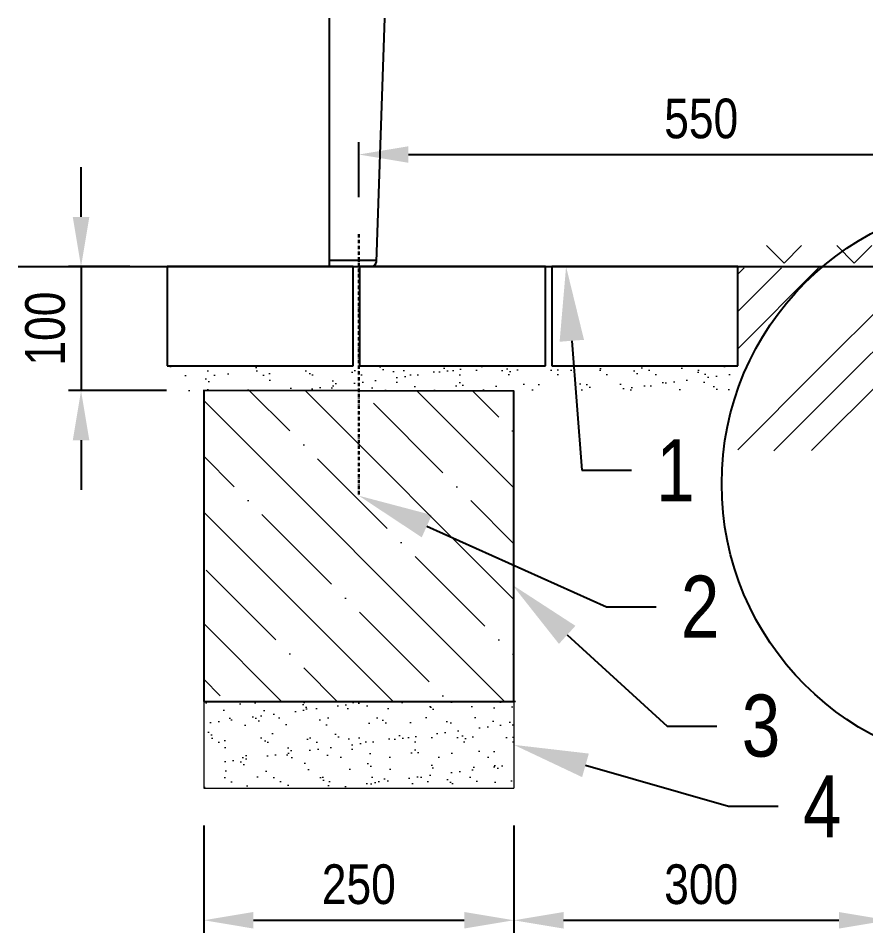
# Model space of a CAD drawing. Header units: millimetres. Extents: x 22162 to 28102, y 3160 to 7360.
# Drawn here: x 23892 to 24575, y 5051 to 5788 of the extents above; entities that cross this region are included whole.
import ezdxf
from ezdxf import colors
from ezdxf.entities.mleader import LeaderData, LeaderLine
from ezdxf.lldxf.tags import DXFTag
from ezdxf.math import Vec2, Vec3

# ---------------------------------------------------------------- set-up
doc = ezdxf.new("R2010")
doc.units = ezdxf.units.MM
doc.header["$LTSCALE"] = 0.3
doc.linetypes.add('DashDot', pattern=[15, 9, -3, 0, -3])
doc.layers.add('SRAFY', color=251, linetype='Continuous', lineweight=13)
doc.styles.add('SEACAD_Arial', font='arial.ttf', dxfattribs={"width": 0.8})
tags = doc.linetypes.add('HIDDEN2', pattern=[4.7625, 3.175, -1.5875]).pattern_tags.tags
tags[6:7] = [DXFTag(74, 4), DXFTag(75, 0), DXFTag(340, '0'), DXFTag(46, 0.0), DXFTag(50, 0.0), DXFTag(44, 0.0), DXFTag(45, 0.0)]
tags[4:5] = [DXFTag(74, 4), DXFTag(75, 0), DXFTag(340, '0'), DXFTag(46, 0.0), DXFTag(50, 0.0), DXFTag(44, 0.0), DXFTag(45, 0.0)]
doc.dimstyles.new('ISO-25', dxfattribs={"dimtxt": 1.6, "dimasz": 2, "dimexe": 0.5, "dimexo": 1.5, "dimtad": 1, "dimdec": 0, "dimtxsty": 'SEACAD_Arial', "dimcen": 2, "dimadec": 0, "dimazin": 0, "dimtfac": 1, "dimtdec": 0, "dimtmove": 0, "dimatfit": 3, "dimfxl": 1, "dimarcsym": 0})

# ---------------------------------------------------------------- blocks, each defined once
blk = doc.blocks.new('*D141')
at = {"color": 0, "lineweight": -2, "transparency": 16777216}
for p, q in [((24166.72, 5643.97), (24166.72, 5688.21)), ((24718.72, 5643.97), (24718.72, 5688.21)), ((24206.72, 5678.21), (24678.72, 5678.21))]:
    blk.add_line(p, q, dxfattribs=at)
at = {"color": 0, "transparency": 16777216}
for points in [[(24206.72, 5684.88), (24206.72, 5671.54), (24166.72, 5678.21)], [(24678.72, 5684.88), (24678.72, 5671.54), (24718.72, 5678.21)]]:
    blk.add_solid(points, dxfattribs=at)
at = {"layer": 'Defpoints', "color": 0, "transparency": 16777216}
for p in [(24718.72, 5678.21), (24166.72, 5613.97), (24718.72, 5613.97)]:
    blk.add_point(p, dxfattribs=at)
at = {"color": 0, "transparency": 16777216, "insert": (24442.72, 5707.05), "char_height": 32, "attachment_point": 5, "style": 'SEACAD_Arial'}
blk.add_mtext('550', dxfattribs=at)
blk = doc.blocks.new('*D144')
at = {"color": 0, "lineweight": -2, "transparency": 16777216}
for p, q in [((24041.73, 5137.65), (24041.73, 5051.35)), ((24291.72, 5137.64), (24291.72, 5051.35)), ((24081.73, 5061.35), (24251.72, 5061.35))]:
    blk.add_line(p, q, dxfattribs=at)
at = {"color": 0, "transparency": 16777216}
for points in [[(24081.73, 5068.01), (24081.73, 5054.68), (24041.73, 5061.35)], [(24251.72, 5068.01), (24251.72, 5054.68), (24291.72, 5061.35)]]:
    blk.add_solid(points, dxfattribs=at)
at = {"layer": 'Defpoints', "color": 0, "transparency": 16777216}
for p in [(24041.73, 5167.65), (24291.72, 5167.64), (24291.72, 5061.35)]:
    blk.add_point(p, dxfattribs=at)
at = {"color": 0, "transparency": 16777216, "insert": (24166.72, 5090.18), "char_height": 32, "attachment_point": 5, "style": 'SEACAD_Arial'}
blk.add_mtext('250', dxfattribs=at)
blk = doc.blocks.new('*D139')
at = {"color": 0, "lineweight": -2, "transparency": 16777216}
for p, q in [((24291.72, 5137.64), (24291.72, 5051.32)), ((24593.72, 5137.6), (24593.72, 5051.32)), ((24331.72, 5061.32), (24553.72, 5061.32))]:
    blk.add_line(p, q, dxfattribs=at)
at = {"color": 0, "transparency": 16777216}
for points in [[(24331.72, 5067.98), (24331.72, 5054.65), (24291.72, 5061.32)], [(24553.72, 5067.98), (24553.72, 5054.65), (24593.72, 5061.32)]]:
    blk.add_solid(points, dxfattribs=at)
at = {"layer": 'Defpoints', "color": 0, "transparency": 16777216}
for p in [(24291.72, 5167.64), (24593.72, 5167.6), (24593.72, 5061.32)]:
    blk.add_point(p, dxfattribs=at)
at = {"color": 0, "transparency": 16777216, "insert": (24442.72, 5090.17), "char_height": 32, "attachment_point": 5, "style": 'SEACAD_Arial'}
blk.add_mtext('300', dxfattribs=at)
blk = doc.blocks.new('*D146')
at = {"color": 0, "lineweight": -2, "transparency": 16777216}
for p, q in [((23942.82, 5627.95), (23942.82, 5667.95)), ((23982.22, 5587.95), (23932.82, 5587.95)), ((23942.82, 5587.95), (23942.82, 5487.98)), ((24011.73, 5487.98), (23932.82, 5487.98)), ((23942.82, 5447.98), (23942.82, 5407.98))]:
    blk.add_line(p, q, dxfattribs=at)
at = {"color": 0, "transparency": 16777216}
for points in [[(23936.16, 5627.95), (23949.49, 5627.95), (23942.82, 5587.95)], [(23936.16, 5447.98), (23949.49, 5447.98), (23942.82, 5487.98)]]:
    blk.add_solid(points, dxfattribs=at)
at = {"layer": 'Defpoints', "color": 0, "transparency": 16777216}
for p in [(24012.22, 5587.95), (23942.82, 5487.98), (24041.73, 5487.98)]:
    blk.add_point(p, dxfattribs=at)
at = {"color": 0, "transparency": 16777216, "insert": (23913.98, 5537.96), "char_height": 32, "attachment_point": 5, "rotation": 90, "style": 'SEACAD_Arial'}
blk.add_mtext('100', dxfattribs=at)

msp = doc.modelspace()

# ---------------------------------------------------------------- hatches: boundary and pattern name
at = {"layer": 'SRAFY'}
h = msp.add_hatch(dxfattribs=at)
h.set_pattern_fill('TERACO', color=256, scale=20)
h.set_pattern_definition([(45, (16476.775, 273.29), (-28.28427, 28.28427), [20, -20]), (135, (16533.343, 273.29), (-28.28427, -28.28427), [20, -20])])
h.paths.add_polyline_path([(24472.22, 5587.95), (24472.22, 5610.98), (24867.22, 5610.98), (24867.22, 5587.96)])
h = msp.add_hatch(dxfattribs=at)
h.set_pattern_fill('GOST_GROUND', color=256, scale=10)
h.set_pattern_definition([(45, (16476.77, 273.29), (141.4214, -9e-15), [200]), (45, (16506.77, 273.29), (141.4214, -9e-15), [200]), (45, (16536.77, 273.29), (141.4214, -9e-15), [200])])
h.paths.add_polyline_path([(24593.7, 5440.28), (24472.22, 5439.23), (24472.22, 5586.9), (24867.22, 5587.94), (24867.22, 5440.54), (24843.74, 5440.54), (24843.74, 5537.69), (24593.7, 5537.69)])
h = msp.add_hatch(dxfattribs=at)
h.set_pattern_fill('AR-SAND', color=256, scale=0.5)
h.set_pattern_definition([(37.5, (17476.775, 273.29), (-0.800016, 24.47066), [0, -19.304, 0, -21.59, 0, -20.6375]), (7.5, (17476.775, 273.29), (22.47616, 35.84126), [0, -10.414, 0, -17.399, 0, -6.6675]), (327.5, (17461.154, 273.29), (39.54962, 0.07186), [0, -6.35, 0, -22.86, 0, -29.845]), (317.5, (17461.154, 273.29), (38.17782, 11.14647), [0, -3.175, 0, -14.986, 0, -17.145])])
h.paths.add_polyline_path([(24012.22, 5507.95), (24012.22, 5487.99), (24042.75, 5487.95), (24162.73, 5487.78), (24162.73, 5507.95)])
h.paths.add_polyline_path([(24472.22, 5487.6), (24472.22, 5507.95), (24162.73, 5507.95), (24162.73, 5487.78), (24292.73, 5487.6)])
h = msp.add_hatch(dxfattribs=at)
h.set_pattern_fill('ANSI35', color=256, scale=10, angle=90)
h.set_pattern_definition([(135, (17420.76, -22.47), (-44.9013, -44.9013), []), (135, (17420.76, 22.43), (-44.9013, -44.9013), [79.375, -15.875, 0, -15.875])])
h.paths.add_polyline_path([(24041.73, 5487.98), (24041.73, 5237.64), (24291.74, 5237.64), (24291.7, 5487.63)])
h = msp.add_hatch(dxfattribs=at)
h.set_pattern_fill('AR-SAND', color=256, scale=0.5)
h.set_pattern_definition([(37.5, (17440.775, -22.499), (-0.800016, 24.47066), [0, -19.304, 0, -21.59, 0, -20.6375]), (7.5, (17440.775, -22.5), (22.47616, 35.84126), [0, -10.414, 0, -17.399, 0, -6.6675]), (327.5, (17425.154, -22.499), (39.54962, 0.07186), [0, -6.35, 0, -22.86, 0, -29.845]), (317.5, (17425.154, -22.5), (38.17782, 11.14647), [0, -3.175, 0, -14.986, 0, -17.145])])
h.paths.add_polyline_path([(24291.72, 5237.64), (24041.73, 5237.64), (24041.73, 5167.65), (24291.72, 5167.64)])

# ---------------------------------------------------------------- linework, layer by layer
at = {"color": 7, "linetype": 'Continuous'}
for p, q in [((24142.72, 5787.95), (24142.72, 5587.95)), ((24180.85, 5591.81), (24187.7, 5787.95)), ((24162.22, 5587.95), (24012.22, 5587.95)), ((24012.22, 5587.95), (24012.22, 5507.95)), ((24149.45, 5587.95), (24142.72, 5587.95)), ((24157.52, 5587.95), (24149.45, 5587.95)), ((24157.52, 5587.95), (24157.72, 5587.95)), ((24157.72, 5587.95), (24165.72, 5587.95)), ((24162.22, 5507.95), (24162.22, 5587.95)), ((24176.85, 5587.95), (24165.92, 5587.95)), ((24317.22, 5587.95), (24167.22, 5587.95)), ((24167.22, 5587.95), (24167.22, 5507.95)), ((24317.22, 5507.95), (24317.22, 5587.95)), ((24472.22, 5587.95), (24322.22, 5587.95)), ((24322.22, 5587.95), (24322.22, 5507.95)), ((24472.22, 5507.95), (24472.22, 5587.95)), ((24012.22, 5507.95), (24162.22, 5507.95)), ((24167.22, 5507.95), (24317.22, 5507.95)), ((24322.22, 5507.95), (24472.22, 5507.95))]:
    msp.add_line(p, q, dxfattribs=at)
at = {"linetype": 'DashDot', "lineweight": 30}
msp.add_line((24166.72, 5613.97), (24166.72, 5403.31), dxfattribs=at)
at = {"linetype": 'HIDDEN2'}
msp.add_line((24180.89, 5592.95), (24142.89, 5592.95), dxfattribs=at)
msp.add_line((23892.22, 5587.95), (24867.22, 5587.94))
at = {"lineweight": 15}
msp.add_line((24142.72, 5587.95), (24192.72, 5587.95), dxfattribs=at)
msp.add_lwpolyline([(24041.73, 5237.64), (24291.74, 5237.64), (24291.7, 5487.63), (24041.73, 5487.98)], close=True)
msp.add_circle((24688.22, 5412.88), 229.01)
at = {"color": 7, "linetype": 'Continuous'}
msp.add_circle((24292.75, 5237.61), 0.01, dxfattribs=at)
msp.add_arc((24176.85, 5591.95), 4, 270, 358, dxfattribs=at)
at = {"layer": 'SRAFY'}
for p, q in [((24041.73, 5237.64), (24041.73, 5167.65)), ((24291.72, 5237.64), (24291.72, 5167.64)), ((24041.73, 5167.65), (24291.72, 5167.64))]:
    msp.add_line(p, q, dxfattribs=at)

# ---------------------------------------------------------------- dimensions: what is measured, and where the dimension line sits
for base, p1, p2, override, picture, middle in [((24718.72, 5678.21), (24166.72, 5613.97), (24718.72, 5613.97), {"dimscale": 0, "dimrnd": 10}, '*D141', (24442.72, 5707.05)), ((24291.72, 5061.35), (24041.73, 5167.65), (24291.72, 5167.64), {"dimscale": 0, "dimtix": 0, "dimtofl": 1, "dimtmove": 0, "dimatfit": 3}, '*D144', (24166.72, 5090.18)), ((24593.72, 5061.32), (24291.72, 5167.64), (24593.72, 5167.6), {"dimscale": 0, "dimrnd": 10, "dimtix": 0, "dimtofl": 1, "dimtmove": 0, "dimatfit": 3}, '*D139', (24442.72, 5090.17))]:
    dim = msp.add_linear_dim(base=base, p1=p1, p2=p2, dimstyle='ISO-25', override=override)
    dim.commit()
    dim.dimension.update_dxf_attribs({"geometry": picture, "text_midpoint": middle})
dim = msp.add_linear_dim(base=(23942.82, 5487.98), p1=(24012.22, 5587.95), p2=(24041.73, 5487.98), angle=90, dimstyle='ISO-25')
dim.commit()
dim.dimension.update_dxf_attribs({"geometry": '*D146', "text_midpoint": (23913.98, 5537.96)})

# ---------------------------------------------------------------- leaders
ml = msp.add_multileader_mtext('Standard')
ml.set_content('1', color=256, style='SEACAD_Arial')
ml.set_leader_properties()
ml.build(insert=Vec2(0, 0))
ml.multileader.update_dxf_attribs({"text_right_attachment_type": 6, "dogleg_length": 2, "arrow_head_size": 60, "scale": 20})
ctx = ml.context
ctx.base_point, ctx.scale, ctx.char_height, ctx.arrow_head_size, ctx.landing_gap_size, ctx.plane_origin = Vec3(24386.45, 5423.88), 20, 50, 60, 20, Vec3(24241.2, 5587.98)
ctx.right_attachment = 6
notes = []
notes.append((ctx, [(0, (1, 1, 0), (24346.45, 5423.88), (1, 0), 40, [(0, [(24333.8, 5587.98)], 0, [])])]))
ctx.mtext.insert, ctx.mtext.flow_direction = Vec3(24406.45, 5448.88), 5
ml = msp.add_multileader_mtext('Standard')
ml.set_content('2', color=256, style='SEACAD_Arial')
ml.set_leader_properties()
ml.build(insert=Vec2(0, 0))
ml.multileader.update_dxf_attribs({"text_right_attachment_type": 6, "dogleg_length": 2, "arrow_head_size": 60, "scale": 20})
ctx = ml.context
ctx.base_point, ctx.scale, ctx.char_height, ctx.arrow_head_size, ctx.landing_gap_size, ctx.plane_origin = Vec3(24406.31, 5313.96), 20, 50, 60, 20, Vec3(24161.7, 5403.34)
ctx.right_attachment = 6
notes.append((ctx, [(0, (1, 1, 0), (24366.31, 5313.96), (1, 0), 40, [(0, [(24166.72, 5403.34)], 0, [])])]))
ctx.mtext.insert, ctx.mtext.flow_direction = Vec3(24426.31, 5338.96), 5
ml = msp.add_multileader_mtext('Standard')
ml.set_content('3', color=256, style='SEACAD_Arial')
ml.set_leader_properties()
ml.build(insert=Vec2(0, 0))
ml.multileader.update_dxf_attribs({"text_right_attachment_type": 6, "dogleg_length": 2, "arrow_head_size": 60, "scale": 20})
ctx = ml.context
ctx.base_point, ctx.scale, ctx.char_height, ctx.arrow_head_size, ctx.landing_gap_size, ctx.plane_origin = Vec3(24455.37, 5217.72), 20, 50, 60, 20, Vec3(24160.67, 5190.5)
ctx.right_attachment = 6
notes.append((ctx, [(0, (1, 1, 0), (24415.37, 5217.72), (1, 0), 40, [(0, [(24290.34, 5331.66)], 0, [])])]))
ctx.mtext.insert, ctx.mtext.flow_direction = Vec3(24475.37, 5243.16), 5
ml = msp.add_multileader_mtext('Standard')
ml.set_content('4', color=256, style='SEACAD_Arial')
ml.set_leader_properties()
ml.build(insert=Vec2(0, 0))
ml.multileader.update_dxf_attribs({"text_right_attachment_type": 6, "dogleg_length": 2, "arrow_head_size": 60, "scale": 20})
ctx = ml.context
ctx.base_point, ctx.scale, ctx.char_height, ctx.arrow_head_size, ctx.landing_gap_size, ctx.plane_origin = Vec3(24504.75, 5153.2), 20, 50, 60, 20, Vec3(24081.58, 5243.75)
ctx.right_attachment = 6
notes.append((ctx, [(0, (1, 1, 0), (24464.75, 5153.2), (1, 0), 40, [(0, [(24291.72, 5202.64)], 0, [])])]))
ctx.mtext.insert, ctx.mtext.flow_direction = Vec3(24524.75, 5178.2), 5
for ctx, leaders in notes:
    for number, flags, end, landing, length, lines in leaders:
        leader = LeaderData()
        leader.index, (leader.has_last_leader_line, leader.has_dogleg_vector, leader.attachment_direction) = number, flags
        leader.last_leader_point, leader.dogleg_vector, leader.dogleg_length = Vec3(end), Vec3(landing), length
        for number, points, colour, breaks in lines:
            line = LeaderLine()
            line.index, line.vertices, line.color, line.breaks = number, Vec3.list(points), colors.encode_raw_color(colour), breaks
            leader.lines.append(line)
        ctx.leaders.append(leader)

doc.saveas('drawing.dxf')
